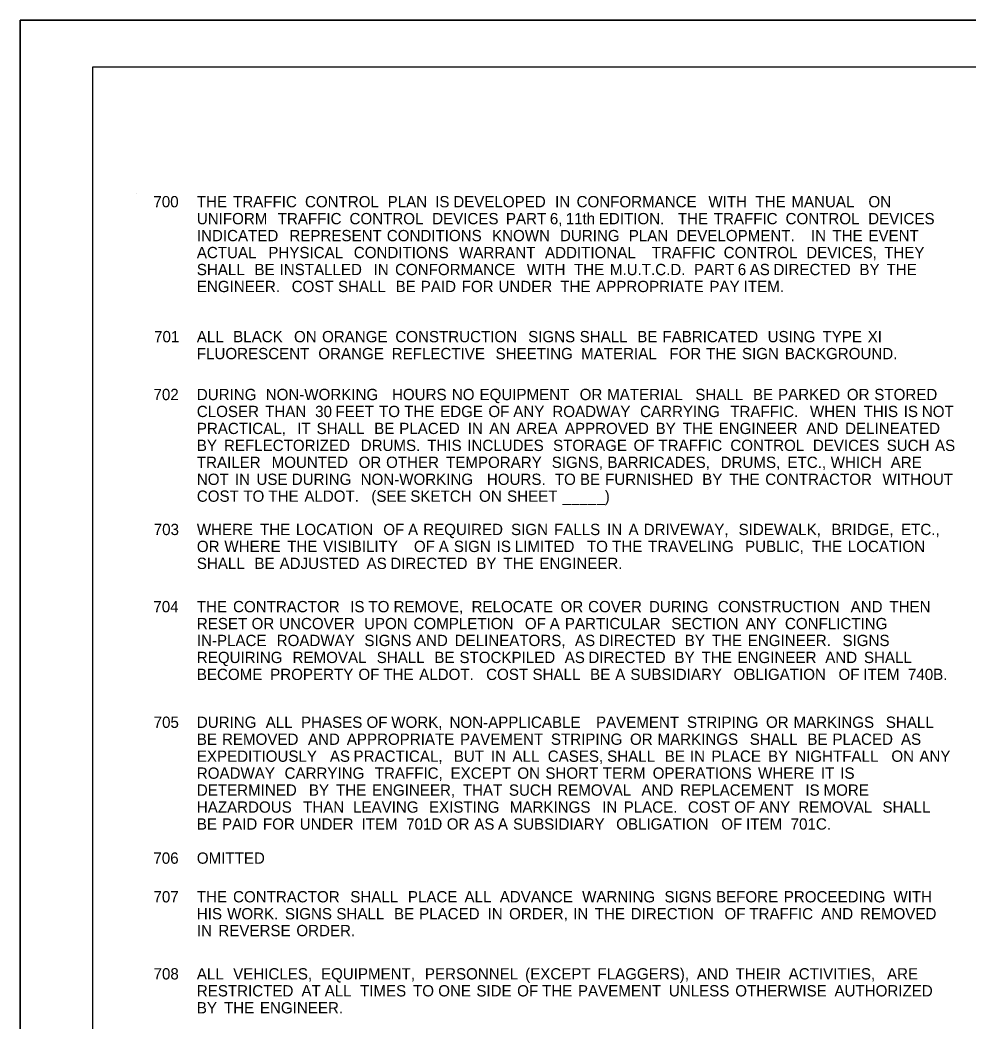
# Model space of a CAD drawing. Extents: x -1.2 to 32.8, y -1.5 to 20.5.
# Drawn here: x -1.25 to 9.21, y 9.45 to 20.5 of the extents above; entities that cross this region are included whole.
import ezdxf

# ---------------------------------------------------------------- set-up
doc = ezdxf.new("R2010")
doc.units = 0
for name, color, linetype in [('Default', 7, 'Continuous'), ('SHT-BDR', 7, 'Continuous'), ('SHT-FENCE', 7, 'Continuous')]:
    doc.layers.add(name, color=color, linetype=linetype)

msp = doc.modelspace()

# ---------------------------------------------------------------- linework, layer by layer
at = {"layer": 'SHT-BDR'}
msp.add_line((0.031, 18.583), (0.031, 18.583), dxfattribs=at)
for points in [[(-1.25, -1.501), (32.75, -1.501), (32.75, 20.499), (-1.25, 20.499)], [(-0.45, 19.981), (-0.45, 0.217), (31.95, 0.217), (31.95, 18.781), (27.15, 18.781), (27.15, 19.981)]]:
    msp.add_lwpolyline(points, close=True, dxfattribs=at)
at = {"layer": 'SHT-FENCE'}
msp.add_lwpolyline([(-1.25, 20.499), (32.75, 20.499), (32.75, -1.501), (-1.25, -1.501)], close=True, dxfattribs=at)

# ---------------------------------------------------------------- texts
at = {"layer": 'Default'}
for s, p in [('700', (0.22, 18.434)), (' TRAFFIC', (1.052, 18.434)), (' CONTROL', (1.845, 18.434)), (' IS', (3.28, 18.434)), (' DEVELOPED', (3.48, 18.434)), (' CONFORMANCE', (4.839, 18.434)), (' ON', (8.056, 18.434)), ('THE', (0.699, 18.434)), (' PLAN', (2.756, 18.434)), (' IN', (4.602, 18.434)), (' WITH', (6.292, 18.434)), (' THE', (6.811, 18.434)), (' MANUAL', (7.207, 18.434)), ('UNIFORM', (0.699, 18.247)), (' TRAFFIC', (1.544, 18.247)), (' CONTROL', (2.336, 18.247)), (' DEVICES', (3.247, 18.247)), (' PART', (4.06, 18.247)), (' 6,', (4.544, 18.247)), (' 11th', (4.719, 18.247)), (' EDITION.', (5.084, 18.247)), ('  THE', (5.909, 18.247)), (' TRAFFIC', (6.351, 18.247)), (' CONTROL', (7.143, 18.247)), (' DEVICES', (8.054, 18.247)), ('INDICATED', (0.699, 18.06)), (' REPRESENT', (1.673, 18.06)), (' CONDITIONS', (2.747, 18.06)), (' KNOWN', (3.907, 18.06)), (' DURING', (4.656, 18.06)), (' PLAN', (5.414, 18.06)), (' DEVELOPMENT.', (5.938, 18.06)), ('  IN', (7.376, 18.06)), (' THE', (7.659, 18.06)), (' EVENT', (8.056, 18.06)), ('ACTUAL', (0.699, 17.873)), (' PHYSICAL', (1.441, 17.873)), (' CONDITIONS', (2.383, 17.873)), (' WARRANT', (3.543, 17.873)), (' ADDITIONAL', (4.491, 17.873)), (' TRAFFIC', (5.667, 17.873)), (' CONTROL', (6.46, 17.873)), (' DEVICES,', (7.371, 17.873)), (' THEY', (8.23, 17.873)), ('SHALL', (0.699, 17.686)), (' BE', (1.288, 17.686)), (' INSTALLED', (1.565, 17.686)), (' IN', (2.601, 17.686)), (' CONFORMANCE', (2.838, 17.686)), (' WITH', (4.29, 17.686)), (' THE', (4.81, 17.686)), (' M.U.T.C.D.', (5.206, 17.686)), (' PART', (6.133, 17.686)), (' 6', (6.616, 17.686)), (' AS', (6.747, 17.686)), (' DIRECTED', (7.009, 17.686)), (' BY', (7.957, 17.686)), (' THE', (8.256, 17.686)), ('ENGINEER.', (0.699, 17.499)), ('  COST', (1.652, 17.499)), (' SHALL', (2.209, 17.499)), (' BE', (2.844, 17.499)), (' PAID', (3.121, 17.499)), (' FOR', (3.572, 17.499)), (' UNDER', (3.978, 17.499)), (' THE', (4.659, 17.499)), (' APPROPRIATE', (5.055, 17.499)), (' PAY', (6.303, 17.499)), (' ITEM.', (6.681, 17.499)), ('701', (0.228, 16.946)), ('ALL', (0.699, 16.946)), (' BLACK', (1.053, 16.946)), (' ON', (1.724, 16.946)), (' ORANGE', (2.033, 16.946)), (' CONSTRUCTION', (2.841, 16.946)), (' SIGNS', (4.305, 16.946)), (' SHALL', (4.873, 16.946)), (' BE', (5.508, 16.946)), (' FABRICATED', (5.785, 16.946)), (' USING', (6.945, 16.946)), (' TYPE', (7.55, 16.946)), (' XI', (8.048, 16.946)), ('FLUORESCENT', (0.699, 16.759)), (' ORANGE', (1.992, 16.759)), (' REFLECTIVE', (2.801, 16.759)), (' SHEETING', (3.946, 16.759)), (' MATERIAL', (4.889, 16.759)), (' FOR', (5.861, 16.759)), (' THE', (6.266, 16.759)), (' SIGN', (6.662, 16.759)), (' BACKGROUND.', (7.135, 16.759)), ('702', (0.221, 16.308)), ('DURING', (0.699, 16.308)), (' NON-WORKING', (1.412, 16.308)), (' HOURS', (2.804, 16.308)), (' NO', (3.464, 16.308)), (' EQUIPMENT', (3.769, 16.308)), (' OR', (4.873, 16.308)), (' MATERIAL', (5.176, 16.308)), (' SHALL', (6.148, 16.308)), (' BE', (6.783, 16.308)), (' PARKED', (7.06, 16.308)), (' OR', (7.818, 16.308)), (' STORED', (8.121, 16.308)), ('CLOSER', (0.699, 16.121)), (' THAN', (1.406, 16.121)), (' 30', (1.957, 16.121)), (' FEET', (2.18, 16.121)), (' TO', (2.661, 16.121)), (' THE', (2.939, 16.121)), (' EDGE', (3.335, 16.121)), (' OF', (3.867, 16.121)), (' ANY', (4.141, 16.121)), (' ROADWAY', (4.572, 16.121)), (' CARRYING', (5.539, 16.121)), (' TRAFFIC.', (6.533, 16.121)), ('  WHEN', (7.365, 16.121)), (' THIS', (8.003, 16.121)), (' IS', (8.445, 16.121)), (' NOT', (8.645, 16.121)), ('PRACTICAL,', (0.699, 15.934)), (' IT', (1.758, 15.934)), (' SHALL', (1.973, 15.934)), (' BE', (2.608, 15.934)), (' PLACED', (2.884, 15.934)), (' IN', (3.639, 15.934)), (' AN', (3.876, 15.934)), (' AREA', (4.175, 15.934)), (' APPROVED', (4.71, 15.934)), (' BY', (5.71, 15.934)), (' THE', (6.009, 15.934)), (' ENGINEER', (6.405, 15.934)), (' AND', (7.372, 15.934)), (' DELINEATED', (7.799, 15.934)), ('BY', (0.699, 15.747)), (' REFLECTORIZED', (0.952, 15.747)), (' DRUMS.', (2.459, 15.747)), (' THIS', (3.192, 15.747)), (' INCLUDES', (3.634, 15.747)), (' STORAGE', (4.58, 15.747)), (' OF', (5.467, 15.747)), (' TRAFFIC', (5.741, 15.747)), (' CONTROL', (6.534, 15.747)), (' DEVICES', (7.444, 15.747)), (' SUCH', (8.257, 15.747)), (' AS', (8.79, 15.747)), ('TRAILER', (0.699, 15.56)), (' MOUNTED', (1.477, 15.56)), (' OR', (2.436, 15.56)), (' OTHER', (2.739, 15.56)), (' TEMPORARY', (3.4, 15.56)), (' SIGNS,', (4.565, 15.56)), (' BARRICADES,', (5.179, 15.56)), (' DRUMS,', (6.427, 15.56)), (' ETC.,', (7.164, 15.56)), (' WHICH', (7.64, 15.56)), (' ARE', (8.302, 15.56)), ('NOT', (0.699, 15.373)), (' IN', (1.072, 15.373)), (' USE', (1.31, 15.373)), (' DURING', (1.699, 15.373)), (' NON-WORKING', (2.458, 15.373)), (' HOURS.', (3.85, 15.373)), ('  TO', (4.553, 15.373)), (' BE', (4.876, 15.373)), (' FURNISHED', (5.153, 15.373)), (' BY', (6.224, 15.373)), (' THE', (6.523, 15.373)), (' CONTRACTOR', (6.919, 15.373)), (' WITHOUT', (8.211, 15.373)), ('COST', (0.699, 15.187)), (' TO', (1.165, 15.187)), (' THE', (1.442, 15.187)), (' ALDOT.', (1.838, 15.187)), ('  (SEE', (2.53, 15.187)), (' SKETCH', (3.006, 15.187)), (' ON', (3.764, 15.187)), (' SHEET', (4.073, 15.187)), (' _____)', (4.686, 15.187)), ('703', (0.224, 14.82)), ('WHERE', (0.699, 14.82)), (' THE', (1.349, 14.82)), (' LOCATION', (1.745, 14.82)), (' OF', (2.708, 14.82)), (' A', (2.981, 14.82)), (' REQUIRED', (3.148, 14.82)), (' SIGN', (4.117, 14.82)), (' FALLS', (4.59, 14.82)), (' IN', (5.175, 14.82)), (' A', (5.412, 14.82)), (' DRIVEWAY,', (5.579, 14.82)), (' SIDEWALK,', (6.625, 14.82)), (' BRIDGE,', (7.648, 14.82)), (' ETC.,', (8.416, 14.82)), ('OR', (0.699, 14.633)), (' WHERE', (0.956, 14.633)), (' THE', (1.649, 14.633)), (' VISIBILITY', (2.045, 14.633)), (' OF', (3.046, 14.633)), (' A', (3.319, 14.633)), (' SIGN', (3.486, 14.633)), (' IS', (3.958, 14.633)), (' LIMITED', (4.158, 14.633)), (' TO', (4.953, 14.633)), (' THE', (5.231, 14.633)), (' TRAVELING', (5.627, 14.633)), (' PUBLIC,', (6.696, 14.633)), (' THE', (7.433, 14.633)), (' LOCATION', (7.829, 14.633)), ('SHALL', (0.699, 14.446)), (' BE', (1.288, 14.446)), (' ADJUSTED', (1.565, 14.446)), (' AS', (2.524, 14.446)), (' DIRECTED', (2.785, 14.446)), (' BY', (3.733, 14.446)), (' THE', (4.032, 14.446)), (' ENGINEER.', (4.429, 14.446)), ('704', (0.22, 13.969)), ('THE', (0.699, 13.969)), (' CONTRACTOR', (1.052, 13.969)), (' IS', (2.344, 13.969)), (' TO', (2.544, 13.969)), (' REMOVE,', (2.821, 13.969)), (' RELOCATE', (3.681, 13.969)), (' OR', (4.662, 13.969)), (' COVER', (4.966, 13.969)), (' DURING', (5.637, 13.969)), (' CONSTRUCTION', (6.396, 13.969)), (' AND', (7.86, 13.969)), (' THEN', (8.287, 13.969)), ('RESET', (0.699, 13.782)), (' OR', (1.256, 13.782)), (' UNCOVER', (1.56, 13.782)), (' UPON', (2.496, 13.782)), (' COMPLETION', (3.041, 13.782)), (' OF', (4.269, 13.782)), (' A', (4.543, 13.782)), (' PARTICULAR', (4.71, 13.782)), (' SECTION', (5.884, 13.782)), (' ANY', (6.704, 13.782)), (' CONFLICTING', (7.136, 13.782)), ('IN-PLACE', (0.699, 13.596)), (' ROADWAY', (1.533, 13.596)), (' SIGNS', (2.5, 13.596)), (' AND', (3.068, 13.596)), (' DELINEATORS,', (3.495, 13.596)), (' AS', (4.821, 13.596)), (' DIRECTED', (5.082, 13.596)), (' BY', (6.031, 13.596)), (' THE', (6.33, 13.596)), (' ENGINEER.', (6.726, 13.596)), ('  SIGNS', (7.724, 13.596)), ('REQUIRING', (0.699, 13.409)), (' REMOVAL', (1.708, 13.409)), (' SHALL', (2.636, 13.409)), (' BE', (3.271, 13.409)), (' STOCKPILED', (3.548, 13.409)), (' AS', (4.708, 13.409)), (' DIRECTED', (4.969, 13.409)), (' BY', (5.918, 13.409)), (' THE', (6.217, 13.409)), (' ENGINEER', (6.613, 13.409)), (' AND', (7.58, 13.409)), (' SHALL', (8.007, 13.409)), ('BECOME', (0.699, 13.222)), (' PROPERTY', (1.461, 13.222)), (' OF', (2.434, 13.222)), (' THE', (2.708, 13.222)), (' ALDOT.', (3.104, 13.222)), ('  COST', (3.796, 13.222)), (' SHALL', (4.353, 13.222)), (' BE', (4.988, 13.222)), (' A', (5.265, 13.222)), (' SUBSIDIARY', (5.432, 13.222)), (' OBLIGATION', (6.569, 13.222)), (' OF', (7.726, 13.222)), (' ITEM', (8, 13.222)), (' 740B.', (8.492, 13.222)), ('705', (0.223, 12.694)), ('DURING', (0.699, 12.694)), (' ALL', (1.412, 12.694)), (' PHASES', (1.801, 12.694)), (' OF', (2.523, 12.694)), (' WORK,', (2.796, 12.694)), (' NON-APPLICABLE', (3.438, 12.694)), (' PAVEMENT', (5.053, 12.694)), (' STRIPING', (6.056, 12.694)), (' OR', (6.927, 12.694)), (' MARKINGS', (7.23, 12.694)), (' SHALL', (8.248, 12.694)), ('BE', (0.699, 12.507)), (' REMOVED', (0.93, 12.507)), (' AND', (1.878, 12.507)), (' APPROPRIATE', (2.306, 12.507)), (' PAVEMENT', (3.554, 12.507)), (' STRIPING', (4.556, 12.507)), (' OR', (5.428, 12.507)), (' MARKINGS', (5.731, 12.507)), (' SHALL', (6.748, 12.507)), (' BE', (7.383, 12.507)), (' PLACED', (7.66, 12.507)), (' AS', (8.415, 12.507)), ('EXPEDITIOUSLY', (0.699, 12.32)), (' AS', (2.119, 12.32)), (' PRACTICAL,', (2.38, 12.32)), (' BUT', (3.485, 12.32)), (' IN', (3.894, 12.32)), (' ALL', (4.132, 12.32)), (' CASES,', (4.521, 12.32)), (' SHALL', (5.176, 12.32)), (' BE', (5.811, 12.32)), (' IN', (6.088, 12.32)), (' PLACE', (6.325, 12.32)), (' BY', (6.95, 12.32)), (' NIGHTFALL', (7.249, 12.32)), (' ON', (8.309, 12.32)), (' ANY', (8.618, 12.32)), ('ROADWAY', (0.699, 12.133)), (' CARRYING', (1.62, 12.133)), (' TRAFFIC,', (2.614, 12.133)), (' EXCEPT', (3.45, 12.133)), (' ON', (4.186, 12.133)), (' SHORT', (4.495, 12.133)), (' TERM', (5.128, 12.133)), (' OPERATIONS', (5.678, 12.133)), (' WHERE', (6.839, 12.133)), (' IT', (7.531, 12.133)), (' IS', (7.746, 12.133)), ('DETERMINED', (0.699, 11.946)), (' BY', (1.888, 11.946)), (' THE', (2.187, 11.946)), (' ENGINEER,', (2.583, 11.946)), (' THAT', (3.585, 11.946)), (' SUCH', (4.093, 11.946)), (' REMOVAL', (4.626, 11.946)), (' AND', (5.554, 11.946)), (' REPLACEMENT', (5.981, 11.946)), (' IS', (7.361, 11.946)), (' MORE', (7.561, 11.946)), ('HAZARDOUS', (0.699, 11.759)), (' THAN', (1.824, 11.759)), (' LEAVING', (2.375, 11.759)), (' EXISTING', (3.212, 11.759)), (' MARKINGS', (4.103, 11.759)), (' IN', (5.121, 11.759)), (' PLACE.', (5.358, 11.759)), ('  COST', (6.02, 11.759)), (' OF', (6.577, 11.759)), (' ANY', (6.851, 11.759)), (' REMOVAL', (7.283, 11.759)), (' SHALL', (8.211, 11.759)), ('BE', (0.699, 11.572)), (' PAID', (0.93, 11.572)), (' FOR', (1.381, 11.572)), (' UNDER', (1.787, 11.572)), (' ITEM', (2.468, 11.572)), (' 701D', (2.96, 11.572)), (' OR', (3.408, 11.572)), (' AS', (3.711, 11.572)), (' A', (3.972, 11.572)), (' SUBSIDIARY', (4.139, 11.572)), (' OBLIGATION', (5.276, 11.572)), (' OF', (6.434, 11.572)), (' ITEM', (6.707, 11.572)), (' 701C.', (7.199, 11.572)), ('706', (0.22, 11.196)), ('OMITTED', (0.699, 11.196)), ('707', (0.221, 10.77)), ('THE', (0.699, 10.77)), (' CONTRACTOR', (1.052, 10.77)), (' SHALL', (2.344, 10.77)), (' PLACE', (2.979, 10.77)), (' ALL', (3.603, 10.77)), (' ADVANCE', (3.992, 10.77)), (' WARNING', (4.9, 10.77)), (' SIGNS', (5.808, 10.77)), (' BEFORE', (6.376, 10.77)), (' PROCEEDING', (7.123, 10.77)), (' WITH', (8.332, 10.77)), ('HIS', (0.699, 10.583)), (' WORK.', (0.986, 10.583)), (' SIGNS', (1.624, 10.583)), (' SHALL', (2.191, 10.583)), (' BE', (2.826, 10.583)), (' PLACED', (3.103, 10.583)), (' IN', (3.858, 10.583)), (' ORDER,', (4.095, 10.583)), (' IN', (4.801, 10.583)), (' THE', (5.039, 10.583)), (' DIRECTION', (5.435, 10.583)), (' OF', (6.469, 10.583)), (' TRAFFIC', (6.743, 10.583)), (' AND', (7.536, 10.583)), (' REMOVED', (7.963, 10.583)), ('IN', (0.699, 10.397)), (' REVERSE', (0.89, 10.397)), (' ORDER.', (1.75, 10.397)), ('708', (0.222, 9.92)), ('ALL', (0.699, 9.92)), (' VEHICLES,', (1.053, 9.92)), (' EQUIPMENT,', (2.021, 9.92)), (' PERSONNEL', (3.167, 9.92)), (' (EXCEPT', (4.272, 9.92)), (' FLAGGERS),', (5.069, 9.92)), (' AND', (6.164, 9.92)), (' THEIR', (6.591, 9.92)), (' ACTIVITIES,', (7.177, 9.92)), (' ARE', (8.261, 9.92)), ('RESTRICTED', (0.699, 9.733)), (' AT', (1.806, 9.733)), (' ALL', (2.062, 9.733)), (' TIMES', (2.451, 9.733)), (' TO', (3.036, 9.733)), (' ONE', (3.314, 9.733)), (' SIDE', (3.734, 9.733)), (' OF', (4.184, 9.733)), (' THE', (4.458, 9.733)), (' PAVEMENT', (4.854, 9.733)), (' UNLESS', (5.856, 9.733)), (' OTHERWISE', (6.588, 9.733)), (' AUTHORIZED', (7.682, 9.733)), ('BY', (0.699, 9.546)), (' THE', (0.952, 9.546)), (' ENGINEER.', (1.348, 9.546))]:
    msp.add_text(s, height=0.1246, dxfattribs=at).set_placement(p)

doc.saveas('drawing.dxf')
